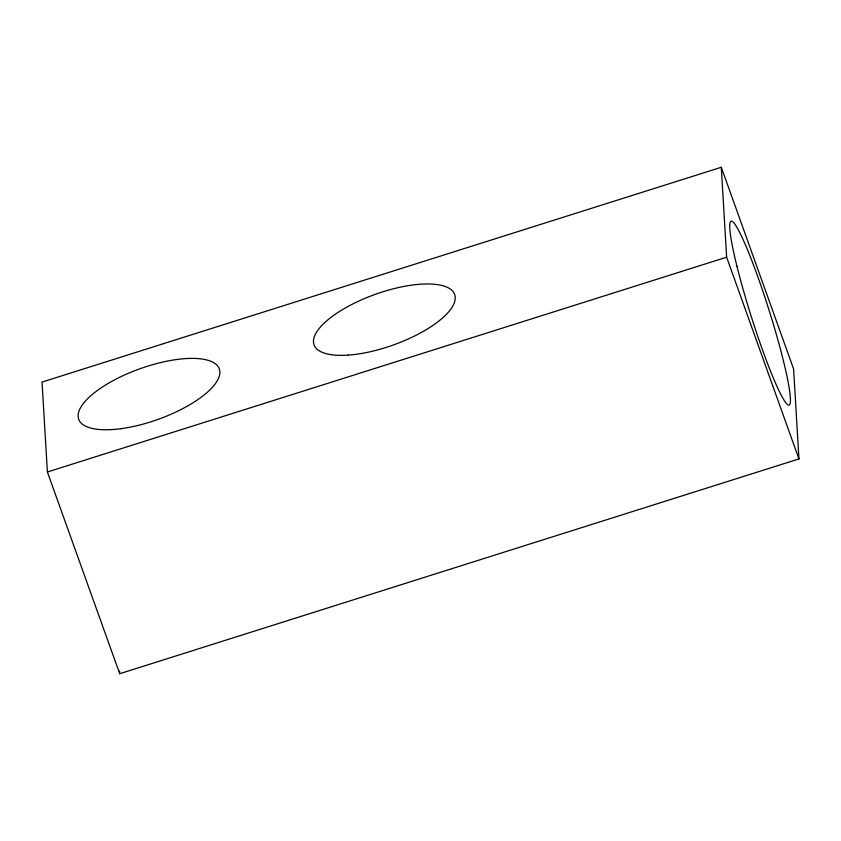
<?xml version="1.0" encoding="UTF-8"?>
<svg xmlns="http://www.w3.org/2000/svg" width="841" height="841" viewBox="0 0 841 841"><rect width="100%" height="100%" fill="white"/><g stroke="black" fill="none" stroke-linecap="round" stroke-linejoin="round"><path stroke-width="1.26" d="M721.294 167.275L42.05 382.077L47.39 472.001L119.706 673.725L798.95 458.923L793.61 368.999L721.294 167.275L726.635 257.199L798.95 458.923M47.39 472.001L726.635 257.199M119.548 671.118L119.706 673.725M736.947 266.229A96.484 9.44 72.5 0 0 788.816 405.131A96.484 9.44 72.5 0 0 754.608 267.943A96.484 9.44 72.5 0 0 736.947 266.229M348.3 355.091A74.691 26.891 -19.7 0 0 455.233 298.156A74.691 26.891 -19.7 0 0 349.488 305.672A74.691 26.891 -19.7 0 0 348.3 355.091M120.936 428.689A74.691 26.891 -19.7 0 0 219.385 369.157A74.691 26.891 -19.7 0 0 106.597 384.369A74.691 26.891 -19.7 0 0 120.936 428.689"/></g></svg>
